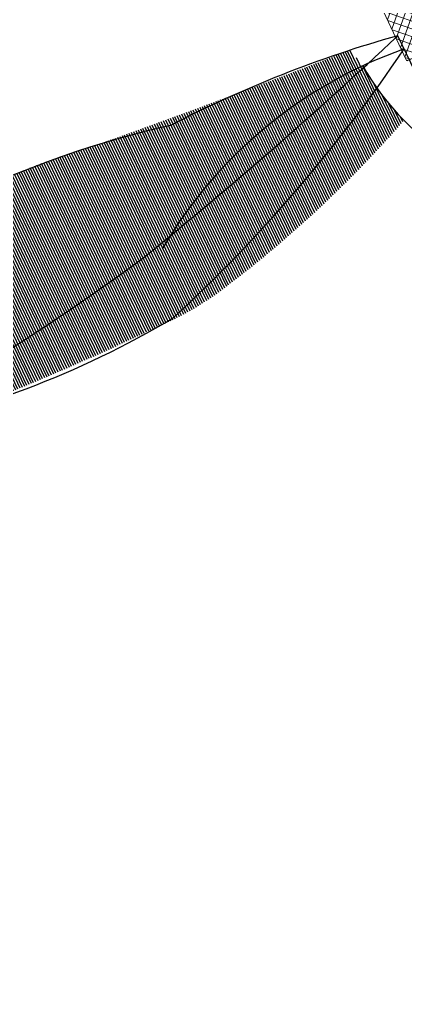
# Model space of a CAD drawing. Header units: metres. Extents: x 678805 to 1359287, y 2747329 to 5497370.
# Drawn here: x 679536.144 to 679536.649, y 2747435.512 to 2747436.809 of the extents above; entities that cross this region are included whole.
import ezdxf

# ---------------------------------------------------------------- set-up
doc = ezdxf.new("R2010")
doc.units = ezdxf.units.M
doc.layers.add('02-L-Waterfeatures 01', color=7, linetype='Continuous', true_color=0x4da6ff)
doc.layers.add('XREF_MON_WATERFEATURE$0$02-L-SEC-View 1', color=7, linetype='Continuous')
for name, color, linetype, lineweight in [('XREF_MON_WATERFEATURE$0$02-L-seccionat', 6, 'Continuous', 5), ('XREF_MON_WATERFEATURE$0$3-TR Formigó', 252, 'Continuous', 0), ('XREF_MON_WATERFEATURE$0$3-TR terra compactada', 45, 'Continuous', 0)]:
    doc.layers.add(name, color=color, linetype=linetype, lineweight=lineweight)

# ---------------------------------------------------------------- blocks, each defined once
blk = doc.blocks.new('XREF_MON_WATERFEATURE$0$General Section WaterFalls')
at = {"layer": 'XREF_MON_WATERFEATURE$0$3-TR Formigó'}
h = blk.add_hatch(dxfattribs=at)
h.set_pattern_fill('ANSI37', color=256, scale=0.002999999999999999, angle=-18.27604261022104, style=0)
h.set_pattern_definition([(44.99999999999999, (-16.42133321752772, 1.027925585862249), (-0.006735192090801862, 0.006735192090801865), []), (134.9999999999999, (-16.42133321752772, 1.027925585862249), (-0.006735192090801865, -0.006735192090801862), [])])
edge = h.paths.add_edge_path()
edge.add_line((28.45621065888554, -30.14620579546317), (28.45627456311971, -30.13801026587598))
edge.add_arc((28.40785847837105, -30.13763274904341), 0.04841755708570963, -0.4467455132575356, 15.55227354001481)
edge.add_line((28.45450328709558, -30.12465115822852), (28.44871853753787, -30.10386568682485))
edge.add_arc((28.50377085478976, -30.08854423020966), 0.05714459559236539, 179.5532491313049, 195.5522682935836, ccw=False)
edge.add_line((28.44662799639627, -30.0880986629054), (28.44694865440015, -30.04697463960784))
edge.add_line((28.446948654484, -30.04697463940829), (28.44615147353688, -30.04696842390106))
edge.add_line((28.4461514740251, -30.04696842376143), (28.44615805472681, -30.04612437354839))
edge.add_line((28.44615805475041, -30.04612437356263), (28.24659267249246, -30.04456829042177))
edge.add_line((28.24659267254174, -30.04456829000264), (28.24658609044254, -30.04541234073494))
edge.add_line((28.24658608995378, -30.04541234136559), (28.24578890962218, -30.04540612213845))
edge.add_line((28.24578890949488, -30.0454061224591), (28.24546825127809, -30.08653014862873))
edge.add_arc((28.18832539441064, -30.08608458680101), 0.0571445944703978, -16.445763722848085, -0.4467446058545761, ccw=False)
edge.add_line((28.24313209718093, -30.10226265527308), (28.23702392742055, -30.12295539748205))
edge.add_arc((28.28346063010395, -30.13666277634911), 0.04841755342405468, 163.5542355793745, 179.5532547451652)
edge.add_line((28.23504454875365, -30.13628525938839), (28.23498064525371, -30.14448078823727))
edge.add_line((28.23498064512387, -30.14448078768328), (28.45621065953127, -30.14620579513619))
at = {"layer": 'XREF_MON_WATERFEATURE$0$3-TR terra compactada'}
h = blk.add_hatch(dxfattribs=at)
h.set_pattern_fill('LINE', color=256, scale=0.007499999999999998)
h.set_pattern_definition([(359.9999999999999, (-1.593222050461918, -1.450000001117587), (3.469446951953614e-18, 0.0238125), [])])
edge = h.paths.add_edge_path(flags=16)
edge.add_arc((87.91270721703768, -34.89102650922723), 0.03000000000000113, 0, 360)
h.paths.add_polyline_path([(60.86794612370431, -34.06345526850782), (60.86794612370431, -34.8165326055605), (77.28848761087283, -34.81653260439634), (77.28848760994151, -35.96653260430321), (94.02980208816007, -35.96653260337189), (94.02346620196477, -34.53352967253886), (88.77741158520803, -34.42881766473874), (88.7764219455421, -34.4783984052483), (88.67512278445065, -34.8564527768176), (84.06023222394288, -34.76436978625134), (83.96552849235013, -34.41241660504602), (83.95774579746649, -34.38224918977357), (83.95875280490145, -34.33179827523418), (79.98875382728875, -34.25026744417846), (79.98875382775441, -35.78771875007078), (77.43852502759546, -35.78771875007078), (77.43852502852678, -35.43748732609674), (78.61814005719498, -35.43770227907225), (78.05505687510595, -33.4629564518109), (67.10211191978306, -33.3788115279749), (67.01179703883827, -33.17811179091223), (66.85097349714488, -33.17687627975829), (63.56725041614845, -33.15126436809078), (63.56725041707978, -34.70336046814919), (61.01713174395263, -34.70336046768352), (61.01713174441829, -34.35336060426198), (62.10765844490379, -34.35336060402915), (61.58575402200222, -32.50950451311655), (50.6815704330802, -32.42573419259861), (50.59114177431911, -32.2250335814897), (50.42511908290908, -32.2237581287045), (47.14811543934047, -32.19819437991828), (47.14721526950598, -33.38156245509163), (44.99754665372893, -33.38156245509163), (44.99754665279761, -33.03156259073876), (45.56926759378985, -33.03156259120442), (45.14311256445944, -31.55625739693642), (34.2616229839623, -31.47266142093576), (34.17091776337475, -31.2719586850144), (34.00475173024461, -31.27068213094026), (30.72633214015514, -31.24511096207425), (30.72633214108646, -32.37863686797209), (28.57621343620121, -32.37863686820492), (28.57621343526989, -32.02863700361922), (29.14793437626213, -32.02863700361922), (28.72177934786305, -30.55333180958405), (17.8412764519453, -30.4697434140835), (17.68143947003409, -31.50181839196011), (28.27606689184904, -31.50181839149445), (28.27606689091772, -32.61037793336436), (44.44740463607013, -32.61037793196738), (44.44740463700145, -34.06345526920632)])
at = {"layer": 'XREF_MON_WATERFEATURE$0$02-L-seccionat'}
blk.add_lwpolyline([(28.45621065888554, -30.14620579546317), (28.45627456298098, -30.13801026623696, 0.06992251114875708), (28.45450328709558, -30.12465115822852), (28.44871853711084, -30.10386568703689, -0.0699225111482901), (28.44662799639627, -30.0880986629054), (28.446948654484, -30.04697463940829), (28.4461514740251, -30.04696842376143), (28.44615805475041, -30.04612437356263), (28.24659267254174, -30.04456829000264), (28.24658608995378, -30.04541234136559), (28.24578890949488, -30.0454061224591), (28.24546825187281, -30.08653014805168, -0.0699225111482901), (28.24313209718093, -30.10226265527308), (28.23702392820269, -30.12295539770275, 0.06992251114875708), (28.23504454875365, -30.13628525938839), (28.23498064512387, -30.14448078768328)], format="xyb", close=True, dxfattribs=at)
blk = doc.blocks.new('XREF_MON_WATERFEATURE$0$p2')
h = blk.add_hatch()
h.set_pattern_fill('LINE', color=256, scale=0.000999999999999999, angle=8.027720016013917e-12)
h.set_pattern_definition([(360, (-35.52041315015185, 7.618781381286681), (-4.44956571588051e-16, 0.003174999999999999), [])])
edge = h.paths.add_edge_path()
edge.add_ellipse((-0.1144132016725052, 1.592064575741915), major_axis=(0.01193666923722059, 0.1043585951131216), ratio=0.5506027927990024, start_angle=85.52494662936404, end_angle=179.3672073098531)
edge.add_arc((-6.738284971391295, 1.77301054184727), 6.617450993347679, 353.02396929063286, 357.5296699755366, ccw=False)
edge.add_arc((3.200345539587943, 0.456277730736474), 3.408990943973547, 171.3447245392893, 180.116421840243)
edge.add_arc((0.1844875220813265, 0.4291579712385101), 0.3936441499523823, 177.0595901073478, 191.5855669009221)
edge.add_arc((1.328953704424748, 0.6599783152596501), 1.561153196051581, 191.4487866687125, 203.3761873250089)
edge.add_arc((0.008505318080096913, -0.2866413796245979), 0.3460273462737329, 93.90067827689188, 108.98410909008419, ccw=False)
edge.add_line((-0.01503392137601622, 0.05858438623454276), (0.009752301016760612, 0.06428268155536898))
edge.add_arc((10.53612371601412, -0.6867784777471115), 10.55313166718397, 173.9732789563865, 175.918837523152, ccw=False)
edge.add_arc((-1.073612587267689, 0.5946643650895567), 1.128341876149099, 351.1575908440321, 366.1286499375382)
edge.add_arc((-0.9593733375809279, 0.6625901853908545), 1.00902247230393, 2.984603639549078, 13.59680332851068)
edge.add_arc((-0.9112104149457991, 1.0734391951014), 0.9486083619157402, 349.4527021309977, 377.7910819932544)
edge.add_arc((-0.2052863332755805, 1.293796614847906), 0.2091966206506349, 19.40003769574801, 68.01577426452364)
blk.add_line((-0.1853287438989355, 7.66249286243692e-10), (1.228727342095226e-09, 5.334186425898224e-10))
for centre, radius, start, end in [((2.596246522907677, 0.9564277860829407), 2.766099097561717, 179.7334952542372, 191.0766327574048), ((-1.246064057048443, 0.6072633958513052), 1.300756412409787, 347.2067570897507, 12.99680031873815), ((1.029457202688718, 0.5359234796096644), 1.241118630623556, 165.3413843581964, 185.1234726665479), ((1.71610651060746, 1.019198010474156), 2.012501141980966, 197.1700966531418, 210.4265580057261), ((5.741632447311076, 1.82748459375307), 6.025449616992574, 193.4596283080301, 197.6555749974078), ((-0.6148771684352141, 0.06345860294118211), 0.599016991510259, 353.9187943412846, 33.93467762199484), ((-1.563984864274062, 0.2701526864971129), 1.587145591840687, 350.199801067246, 1.772053225522684), ((0.008505318080096913, -0.2866413796245979), 0.3460273462717839, 93.90067828867252, 124.0675399125485)]:
    blk.add_arc(centre, radius, start, end)
blk = doc.blocks.new('XREF_MON_WATERFEATURE')
at = {"rotation": 115.5575828871378}
blk.add_blockref('XREF_MON_WATERFEATURE$0$General Section WaterFalls', (679521.7318272466, 2747398.310749386), dxfattribs=at)
at = {"layer": 'XREF_MON_WATERFEATURE$0$02-L-SEC-View 1', "rotation": 115.5575828891013}
blk.add_blockref('XREF_MON_WATERFEATURE$0$p2', (679536.6391931539, 2747436.787805252), dxfattribs=at)

msp = doc.modelspace()

# ---------------------------------------------------------------- block references
at = {"layer": '02-L-Waterfeatures 01', "color": 18, "true_color": 0x000000}
msp.add_blockref('XREF_MON_WATERFEATURE', (0, 0), dxfattribs=at)

doc.saveas('drawing.dxf')
